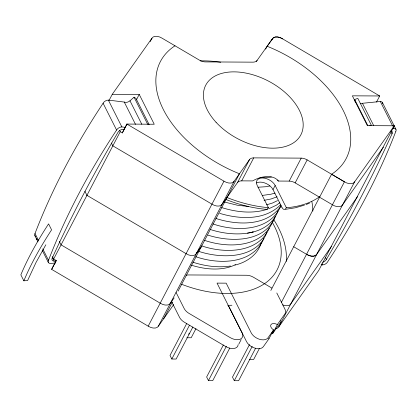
<?xml version="1.0" encoding="UTF-8"?>
<svg xmlns="http://www.w3.org/2000/svg" width="417" height="417" viewBox="0 0 417 417"><rect width="100%" height="100%" fill="white"/><g stroke="black" fill="none" stroke-linecap="round" stroke-linejoin="round"><path stroke-width="0.63" d="M286.291 261.355C287.391 246.395 281.569 231.737 273.547 219.352M278.108 210.903C268.011 237.518 232.431 236.971 209.918 229.36M261.188 243.059C257.659 254.803 246.468 262.439 234.943 265.087M207.89 235.11C230.439 242.366 265.233 242.736 275.293 216.34M280.917 205.722C270.263 231.727 235.516 231.842 212.837 223.882M266.859 232.295C257.138 259.244 221.547 258.868 198.904 251.415M23.852 280.818C31.311 262.924 41.022 246.061 51.583 229.84L48.581 223.882C38.02 240.103 28.309 256.961 20.85 274.855L23.852 280.818L27.605 280.542L36.029 262.455L45.839 244.784M263.893 238.352C253.176 264.55 218.581 264.686 195.667 256.674M269.288 228.203C258.175 253.599 224.059 253.64 201.541 245.832M391.308 130.933A4.378 2.648 -26.7 0 1 392.022 133.852C372.407 176.824 350.374 218.685 326.396 259.384A4.378 2.648 -26.7 0 1 322.638 262.277M271.999 223.194C260.521 248.099 227.088 248.105 204.658 240.385M272.697 221.948L274.897 217.518M36.826 238.467L36.248 239.572L37.389 239.577M109.082 100.377L112.288 94.263L151.981 38.182A7.84 4.769 27.6 0 1 162.156 38.234L199.42 60.137A8.382 5.103 27.6 0 0 205.388 61.909L252.874 62.154A8.382 5.103 27.6 0 0 257.08 60.434L272.437 38.807A7.84 4.769 27.6 0 1 282.611 38.859L379.699 95.967L376.525 102.045M150.177 41.637L151.981 38.182M136.354 99.965L139.221 94.398L112.262 94.299M51.666 269.382L56.285 260.536L53.673 258.999L120.226 131.704L119.648 130.552M122.27 132.903L126.888 124.063L154.248 124.245L139.221 94.398M126.956 124.104L122.332 132.945L120.226 131.704M56.222 260.5L51.599 269.34L148.186 326.157A7.84 4.769 27.6 0 0 158.361 326.209L173.707 304.577M256.481 61.58L257.08 60.434M265.645 49.138L267.146 46.261L272.442 38.812A7.84 4.769 27.6 0 1 282.617 38.864M271.842 39.959L272.437 38.807M148.186 326.157L223.971 181.171A7.84 4.769 27.6 0 0 234.145 181.223L249.507 159.602A8.382 5.103 27.6 0 1 253.718 157.881L301.204 158.126A8.382 5.103 27.6 0 1 307.167 159.899L344.442 181.791A7.84 4.769 27.6 0 0 354.617 181.843L278.811 326.824A7.84 4.769 27.6 0 1 275.892 328.632M158.361 326.209L234.145 181.223M163.652 318.755L172.372 302.07M178.09 291.134L239.441 173.769A104.787 63.791 27.6 0 1 174.999 45.787M111.381 142.968L112.835 145.851L211.956 204.158A7.84 4.769 27.6 0 0 222.131 204.21L237.492 182.589L249.507 159.602M237.492 182.589A8.382 5.103 27.6 0 1 241.698 180.869L253.718 157.881M186.738 323.451L170.016 355.44L171.82 359.016L176.136 359.042L192.857 327.053M171.82 359.016L189.438 325.312M188.672 334.309L189.271 333.167M195.974 328.622L191.195 337.76L186.879 337.739M281.908 207.28L273.005 189.605L275.163 185.482A10.477 6.38 27.6 0 0 262.418 177.981A10.477 6.38 27.6 0 0 257.174 185.388L268.392 207.661A5.88 3.018 -89.7 0 1 265.415 209.105M241.698 180.869L252.598 180.921A20.959 12.682 -26.7 0 1 278.29 181.056L289.184 181.108L301.204 158.126M289.184 181.108A8.382 5.103 27.6 0 1 295.153 182.881L307.167 159.899M223.366 344.995L206.644 376.989L208.443 380.565L212.764 380.585L229.783 348.023M208.443 380.565L226.363 346.287M238.863 344.015L241.172 339.594M270.836 290.456L331.588 174.249A104.787 63.791 27.6 0 0 267.146 46.261M249.512 344.557L232.488 377.119L234.291 380.695L238.607 380.716L255.631 348.159M234.291 380.695L252.207 346.423M281.272 302.601L344.442 181.791L331.588 174.249M259.343 348.586L253.672 359.438L249.35 359.418M228.255 305.301L246.603 341.747A9.732 5.927 27.6 0 0 254.98 348.164A9.732 5.927 27.6 0 0 263.33 346.715L268.981 338.729L273.599 329.889A5.322 3.242 27.6 0 1 271.014 324.603A5.322 3.242 27.6 0 1 277.368 324.572L284.9 313.933A9.732 5.927 27.6 0 0 284.879 309.049L276.794 292.989M271.879 332.985A5.322 3.242 27.6 0 1 272.744 333.412L277.368 324.572M379.699 95.967L352.36 95.832L367.367 125.637L394.305 125.772L318.739 270.414L278.811 326.824M281.048 205.883C266.833 226.634 237.237 225.352 215.829 218.445M354.612 181.848L394.305 125.772M383.364 147.237L342.602 204.83A7.84 4.769 27.6 0 1 332.427 204.773L295.153 182.881M357.478 196.735L316.712 254.344A7.84 4.769 27.6 0 1 306.537 254.292L293.693 246.728M331.593 246.244L290.831 303.837A7.84 4.769 27.6 0 1 282.716 304.874M273.599 329.889L267.954 337.874A9.732 5.927 27.6 0 1 259.603 339.323A9.732 5.927 27.6 0 1 251.227 332.907L226.176 283.159L217.038 283.112L242.089 332.86A9.732 5.927 27.6 0 1 240.15 339.224A9.732 5.927 27.6 0 1 230.293 337.676L189.089 313.438A9.732 5.927 27.6 0 1 184.178 308.533L176.089 292.473M272.744 333.412L280.276 322.774A9.732 5.927 27.6 0 0 280.954 320.537M196.261 253.718L201.552 246.259L196.251 253.718A7.84 4.769 27.6 0 1 186.086 253.666L86.95 195.349M174.124 297.947L170.381 303.222A7.84 4.769 27.6 0 1 160.206 303.169L61.064 244.857L59.323 241.396M280.511 204.883C264.759 220.718 239.483 219.342 219.676 213.342M35.732 236.413A4.378 2.648 -26.7 0 1 35.012 233.499A823.476 498.258 -26.7 0 1 103.088 103.244A4.378 2.648 -26.7 0 1 108.357 100.101L124.266 102.061A4.378 2.648 -26.7 0 0 129.979 100.805L134.039 97.203L135.942 98.391L149.161 124.647M279.802 202.756L276.299 205.221L268.715 208.781M277.545 200.603L272.588 202.985L266.593 204.836M277.102 196.782L271.133 198.961L264.07 200.353M309.508 203.126L306.182 204.497M355.357 102.525L354.669 99.517L357.802 98.349L371.307 125.173L369.743 125.757M304.363 205.154L295.335 207.775L285.525 209.324M267.683 209.141C252.744 214.114 236.429 212.164 221.656 207.567M275.048 193.097L270.8 194.249L262.314 195.437M247.422 233.16L253.234 231.956L252.165 232.175M269.856 185.972L265.634 186.738L258.014 187.238M230.492 266.004C217.862 267.923 204.883 266.114 192.8 262.184M124.407 129.468L123.151 129.296A4.378 2.648 -26.7 0 0 117.896 132.444C93.919 173.144 71.886 215 52.271 257.977A4.378 2.648 -26.7 0 0 54.215 261.162L56.107 260.953M360.189 103.604A4.378 2.648 -26.7 0 0 362.451 103.286L380.325 101.498A4.378 2.648 -26.7 0 1 382.597 103.838M392.553 128.452L393.83 128.321A4.378 2.648 -26.7 0 1 395.775 131.506M55.57 262.991L50.462 263.502A4.378 2.648 -26.7 0 1 48.518 260.323L42.769 248.907M248.704 206.498L237.252 205.2L224.539 202.037M264.691 209.204C251.342 207.848 238.248 204.382 225.79 199.43M103.103 103.249L116.614 130.073A4.378 2.648 -26.7 0 1 121.863 126.924L125.684 127.399M321.158 264.743L322.43 264.899A4.378 2.648 -26.7 0 0 327.684 261.756A823.476 498.258 -26.7 0 0 395.79 131.501M126.888 124.063L223.971 181.171M271.884 288.084L253.567 277.31A9.732 5.927 27.6 0 0 246.64 275.256L188.489 274.954A9.732 5.927 27.6 0 0 186.076 275.283M148.499 124.62L147.545 124.026L134.039 97.203M382.41 102.499L395.921 129.322M380.325 101.498L392.684 126.038M393.257 127.18L393.83 128.321M390.875 131.569L392.022 133.852M362.451 103.286L373.658 125.543M354.669 99.517L367.888 125.767M325.531 257.675L326.396 259.384M321.856 263.758L322.43 264.899M277.738 179.962L278.29 181.056M275.163 185.482L286.38 207.755A103.525 63.019 27.6 0 0 319.813 196.589M129.979 100.805L141.764 124.203M124.266 102.061L135.478 124.323M108.357 100.101L121.863 126.924M171.465 301.314L179.555 317.373A9.732 5.927 27.6 0 0 184.465 322.278L225.67 346.517A9.732 5.927 27.6 0 0 238.154 344.656M84.917 191.314L86.95 195.359M52.511 256.695L53.673 258.999M52.203 257.164L54.215 261.162M35.012 233.499L38.458 240.348M34.882 235.699L37.973 241.85M42.195 250.231L48.388 262.528M281.928 207.327L282.121 207.708A6.875 3.529 -89.7 0 0 282.299 208.031A5.88 3.018 -89.7 0 0 286.385 207.76M268.981 338.729A5.322 3.242 27.6 0 1 268.584 338.474M271.394 177.011A60.773 36.998 27.6 0 1 259.9 177.632M235.511 264.607A60.773 36.998 27.6 0 1 190.95 265.045M272.108 221.99A95.144 57.921 27.6 0 1 264.732 283.544A95.144 57.921 27.6 0 1 181.405 284.196M231.904 305.234A103.525 63.024 27.6 0 1 227.781 305.333M256.549 182.922A10.477 6.38 27.6 0 1 273.005 189.605M268.392 207.661A103.525 63.019 27.6 0 1 226.582 197.361M200.316 60.882A103.525 63.019 27.6 0 1 220.739 62.242M311.874 201.677A104.787 63.791 27.6 0 1 312.839 211.08M316.717 254.328A7.84 4.769 27.6 0 1 306.537 254.276M48.502 260.323A823.476 498.258 -26.7 0 1 116.593 130.068M216.063 122.27A53.652 32.662 27.6 0 0 300.678 135.181A53.652 32.662 27.6 0 0 243.147 72.6A53.652 32.662 27.6 0 0 216.063 122.27"/></g></svg>
